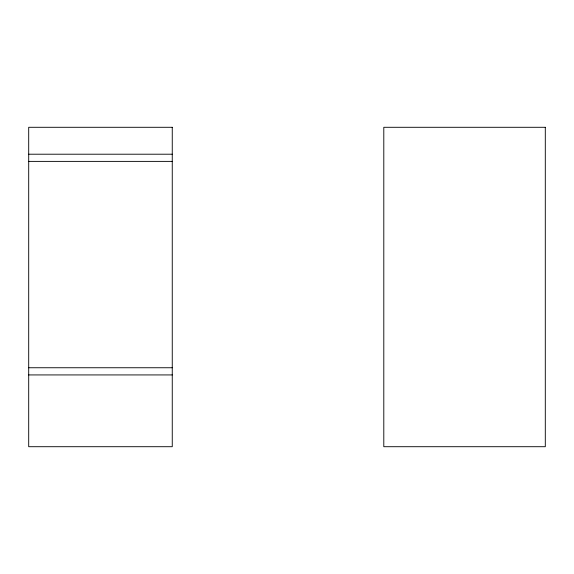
<?xml version="1.0" encoding="UTF-8"?>
<svg xmlns="http://www.w3.org/2000/svg" width="574" height="574" viewBox="0 0 574 574"><rect width="100%" height="100%" fill="white"/><g stroke="black" fill="none" stroke-linecap="round" stroke-linejoin="round"><path stroke-width="0.86" d="M28.7 154.212L172.257 154.212M28.7 161.387L172.257 161.387M28.7 367.747L172.257 367.747M28.7 374.93L172.257 374.93M172.257 127.292L28.7 127.292L28.7 446.708L172.257 446.708L172.257 127.292M545.3 127.292L383.798 127.292L383.798 446.708L545.3 446.708L545.3 127.292"/></g></svg>
